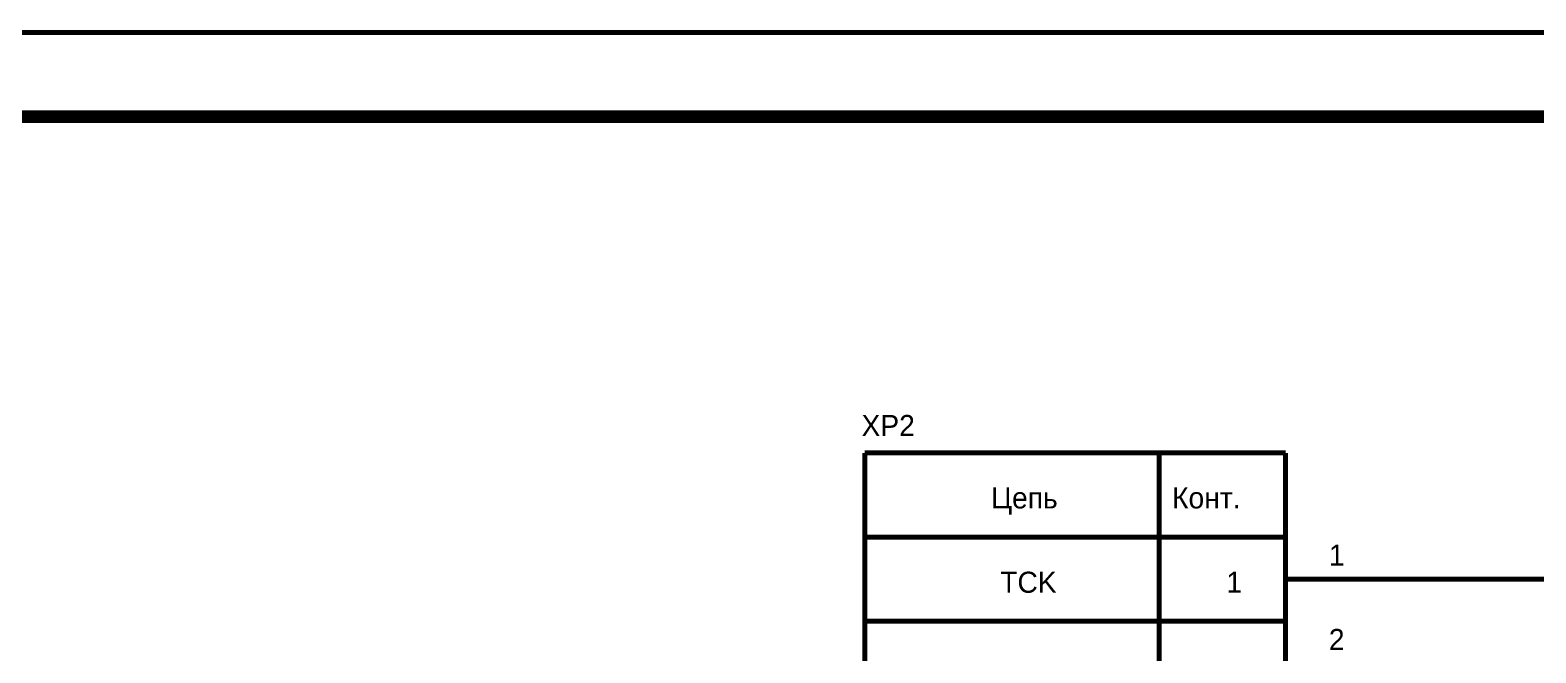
# Model space of a CAD drawing. Header units: inches. Extents: x 0 to 594, y 0 to 420.
# Drawn here: x 207.9 to 297.4, y 383.1 to 420.1 of the extents above; entities that cross this region are included whole.
import ezdxf

# ---------------------------------------------------------------- set-up
doc = ezdxf.new("R2010")
doc.units = ezdxf.units.IN
doc.layers.add('Sheet', color=255, linetype='Continuous')

msp = doc.modelspace()

# ---------------------------------------------------------------- linework, layer by layer
at = {"layer": 'Sheet'}
for points in [[(0, 419.978, 0.3, 0.3, 0), (594, 419.978, 0.3, 0.3, 0), (594, 0, 0.3, 0.3, 0), (0, 0, 0.3, 0.3, 0), (0, 419.978, 0.3, 0.3, 0)], [(0, 419.978, 0.3, 0.3, 0), (594, 419.978, 0.3, 0.3, 0), (594, 0, 0.3, 0.3, 0), (0, 0, 0.3, 0.3, 0), (0, 419.978, 0.3, 0.3, 0)], [(0, 419.978, 0.0991, 0.0991, 0), (0, 0, 0.0991, 0.0991, 0), (594, 0, 0.0991, 0.0991, 0), (594, 419.978, 0.0991, 0.0991, 0), (0, 419.978, 0.0991, 0.0991, 0), (0, 419.978, 0.0991, 0.0991, 0)], [(0, 419.978, 0.0991, 0.0991, 0), (0, 0, 0.0991, 0.0991, 0), (594, 0, 0.0991, 0.0991, 0), (594, 419.978, 0.0991, 0.0991, 0), (0, 419.978, 0.0991, 0.0991, 0), (0, 419.978, 0.0991, 0.0991, 0)]]:
    msp.add_lwpolyline(points, format="xyseb", close=True, dxfattribs=at)
for points in [[(20.002, 414.983, 0.749, 0.749, 0), (589.005, 414.983, 0.749, 0.749, 0)], [(257.501, 339.996, 0.3, 0.3, 0), (257.501, 394.993, 0.3, 0.3, 0)], [(257.501, 394.993, 0.3, 0.3, 0), (282.508, 394.993, 0.3, 0.3, 0)], [(275.005, 394.993, 0.3, 0.3, 0), (275.005, 339.996, 0.3, 0.3, 0)], [(282.508, 394.993, 0.3, 0.3, 0), (282.508, 339.996, 0.3, 0.3, 0)], [(282.508, 389.987, 0.3, 0.3, 0), (257.501, 389.987, 0.3, 0.3, 0)], [(282.508, 387.49, 0.3, 0.3, 0), (287.503, 387.49, 0.3, 0.3, 0)], [(287.503, 387.479, 0.3, 0.3, 0), (387.511, 387.479, 0.3, 0.3, 0)], [(282.508, 384.993, 0.3, 0.3, 0), (257.501, 384.993, 0.3, 0.3, 0)]]:
    msp.add_lwpolyline(points, format="xyseb", dxfattribs=at)

# ---------------------------------------------------------------- texts
for s, height, p in [('XP2', 1.2543, (257.31, 395.99)), ('Цепь', 1.2543, (265.015, 391.689)), ('Конт.', 1.2543, (275.767, 391.689)), ('1', 1.254, (285.084, 388.285)), ('TCK', 1.2543, (265.553, 386.672)), ('1', 1.254, (278.992, 386.672)), ('2', 1.254, (285.084, 383.268))]:
    msp.add_text(s, height=height, dxfattribs=at).set_placement(p)

doc.saveas('drawing.dxf')
